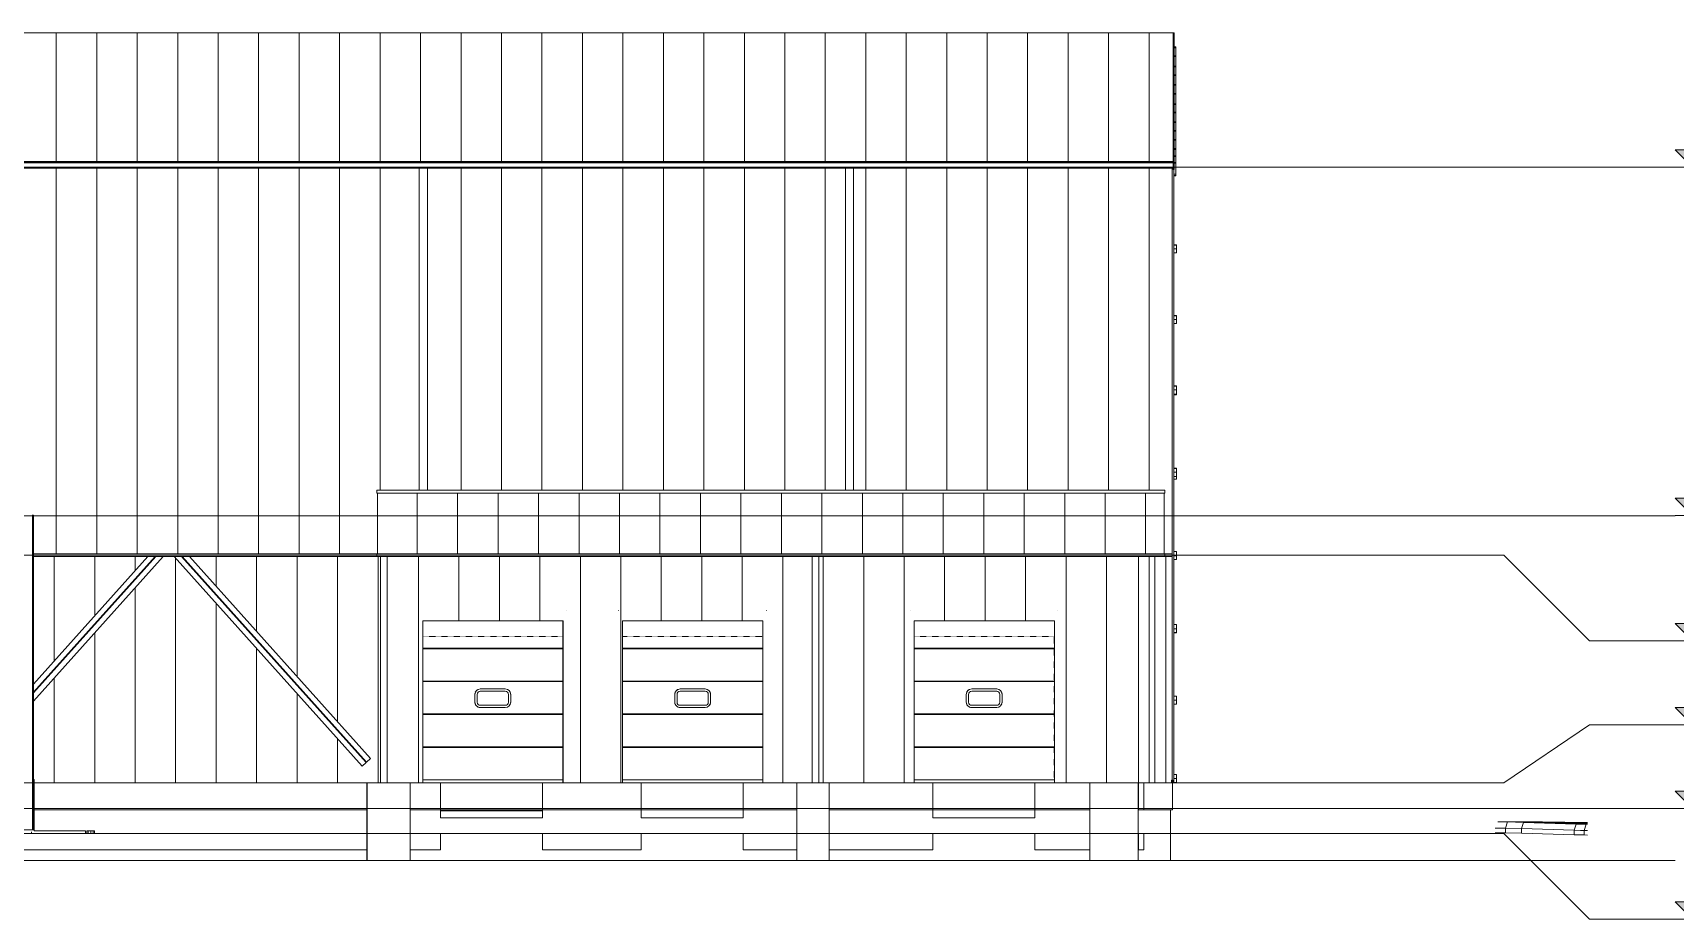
# Model space of a CAD drawing. Header units: centimetres. Extents: x -3046 to 63786, y -269 to 1483.
# Drawn here: x 43441 to 46485, y -159 to 1483 of the extents above; entities that cross this region are included whole.
import ezdxf

# ---------------------------------------------------------------- set-up
doc = ezdxf.new("R2010")
doc.units = ezdxf.units.CM
doc.linetypes.add('Centre', pattern=[3.175, 0.635, -0.475, 1.59, -0.475])
doc.linetypes.add('Čárka', pattern=[0.635, 0.3175, -0.3175])
for name, color, linetype, lineweight in [('A-DOOR', 7, 'Continuous', 9), ('A-FLOR', 7, 'Continuous', 9), ('A-FLOR-LEVL', 7, 'Continuous', 9), ('A-GENM', 7, 'Continuous', 9), ('A-ROOF', 7, 'Continuous', 9), ('A-ROOF-OTLN', 7, 'Continuous', 9), ('A-ROOF-PATT', 7, 'Continuous', 9), ('A-WALL', 7, 'Continuous', 9), ('A-WALL-PATT', 7, 'Continuous', 9), ('C-BLDG-PADS', 7, 'Continuous', 9), ('S-BEAM', 7, 'Continuous', 9), ('S-COLS', 7, 'Continuous', 9)]:
    doc.layers.add(name, color=color, linetype=linetype, lineweight=lineweight)
pattern_1 = [(90, (37934.65, 711.715), (-75, 5e-15), [])]

# ---------------------------------------------------------------- blocks, each defined once
blk = doc.blocks.new('ORIGEN - ORIGEN-1144872-s03')
at = {"layer": 'A-GENM'}
for p, q in [((3.5, 100), (5, 100)), ((5, 5), (5, 100)), ((0, 0), (0, 3.1)), ((100, 0), (0, 0)), ((100, 5), (5, 5)), ((100, 0), (100, 5)), ((102.6, 5), (104.9, 5)), ((102.6, 5), (102.6, 0)), ((104.9, 0), (102.6, 0)), ((104.9, 5), (108.7, 5)), ((104.9, 0), (104.9, 5)), ((108.7, 0), (104.9, 0)), ((108.7, 5), (109.6, 5)), ((109.6, 0), (108.7, 0)), ((109.6, 5), (110.4, 5)), ((109.6, 0), (109.6, 5)), ((110.4, 0), (109.6, 0)), ((110.4, 5), (114.3, 5)), ((114.3, 0), (110.4, 0)), ((114.3, 5), (116.5, 5)), ((114.3, 0), (114.3, 5)), ((116.5, 0), (114.3, 0)), ((116.5, 0), (116.5, 5))]:
    blk.add_line(p, q, dxfattribs=at)
blk = doc.blocks.new('Costanera Perfil Z - Parametrizado - h_22cm-1746838-s03')
at = {"layer": 'S-BEAM'}
for p, q in [((2113.7, 813), (2113.2, 813)), ((2113.7, 812.7), (2113.2, 812.7)), ((2121.3, 813), (2116.2, 813)), ((2121.3, 812.7), (2116.2, 812.7)), ((2121.3, 814.1), (2121.3, 813)), ((2121.3, 813), (2121.3, 812.7))]:
    blk.add_line(p, q, dxfattribs=at)
blk = doc.blocks.new('Costanera Perfil Z - Parametrizado - h_22cm-1746684-s03')
at = {"layer": 'S-BEAM'}
for p, q in [((2113.7, 656.5), (2113.2, 656.5)), ((2113.7, 656.2), (2113.2, 656.2)), ((2121.3, 656.5), (2116.2, 656.5)), ((2121.3, 656.2), (2116.2, 656.2)), ((2121.3, 661.7), (2121.3, 656.5)), ((2121.3, 656.5), (2121.3, 656.2))]:
    blk.add_line(p, q, dxfattribs=at)
blk = doc.blocks.new('Costanera Perfil Z - Parametrizado - h_22cm-V78-s03')
at = {"layer": 'S-BEAM'}
for p, q in [((2113.2, 522.4), (2113.7, 522.4)), ((2116.2, 522.4), (2121.3, 522.4)), ((2121.3, 522.4), (2121.3, 514.7)), ((2113.7, 507.7), (2113.2, 507.7)), ((2113.7, 507.4), (2113.2, 507.4)), ((2121.3, 514.7), (2116.2, 514.7)), ((2121.3, 507.7), (2116.2, 507.7)), ((2121.3, 507.4), (2116.2, 507.4)), ((2121.3, 514.7), (2121.3, 507.7)), ((2121.3, 507.7), (2121.3, 507.4))]:
    blk.add_line(p, q, dxfattribs=at)
blk = doc.blocks.new('Costanera Perfil Z - Parametrizado - h_22cm-1719892-s03')
at = {"layer": 'S-BEAM'}
for p, q in [((2113.7, 1221.4), (2113.2, 1221.4)), ((2113.7, 1221.3), (2113.2, 1221.3)), ((2113.7, 1219.4), (2113.2, 1219.4)), ((2120.4, 1221.4), (2116.2, 1221.4)), ((2120.4, 1221.3), (2116.2, 1221.3)), ((2120.4, 1219.4), (2116.2, 1219.4)), ((2117.2, 1243.2), (2120.4, 1243.2)), ((2120.4, 1241.8), (2117.2, 1241.8)), ((2120.4, 1243.2), (2120.4, 1241.8)), ((2120.4, 1241.8), (2120.4, 1221.3)), ((2120.4, 1221.4), (2120.4, 1221.3)), ((2120.4, 1221.3), (2120.4, 1219.4))]:
    blk.add_line(p, q, dxfattribs=at)
blk = doc.blocks.new('Costanera Perfil Z - Parametrizado - h_22cm-1720033-s03')
at = {"layer": 'S-BEAM'}
for p, q in [((2117.2, 1255.6), (2120.4, 1255.6)), ((2120.4, 1254.3), (2117.2, 1254.3)), ((2120.4, 1255.6), (2120.4, 1254.3)), ((2120.4, 1254.3), (2120.4, 1243.2))]:
    blk.add_line(p, q, dxfattribs=at)
blk = doc.blocks.new('Costanera Perfil Z - Parametrizado - h_22cm-1720123-s03')
at = {"layer": 'S-BEAM'}
for p, q in [((2117.2, 1268.9), (2120.4, 1268.9)), ((2120.4, 1267.6), (2117.2, 1267.6)), ((2120.4, 1268.9), (2120.4, 1267.6)), ((2120.4, 1267.6), (2120.4, 1255.6))]:
    blk.add_line(p, q, dxfattribs=at)
blk = doc.blocks.new('Costanera Perfil Z - Parametrizado - h_22cm-1720192-s03')
at = {"layer": 'S-BEAM'}
for p, q in [((2117.2, 1285.9), (2120.4, 1285.9)), ((2120.4, 1284.6), (2117.2, 1284.6)), ((2120.4, 1285.9), (2120.4, 1284.6)), ((2120.4, 1284.6), (2120.4, 1268.9))]:
    blk.add_line(p, q, dxfattribs=at)
blk = doc.blocks.new('Costanera Perfil Z - Parametrizado - h_22cm-V79-s03')
at = {"layer": 'S-BEAM'}
for p, q in [((2117.2, 1302.4), (2120.4, 1302.4)), ((2120.4, 1301.1), (2117.2, 1301.1)), ((2120.4, 1302.4), (2120.4, 1301.1)), ((2120.4, 1301.1), (2120.4, 1285.9))]:
    blk.add_line(p, q, dxfattribs=at)
blk = doc.blocks.new('Costanera Perfil Z - Parametrizado - h_22cm-1720341-s03')
at = {"layer": 'S-BEAM'}
for p, q in [((2117.2, 1318.7), (2120.4, 1318.7)), ((2120.4, 1317.4), (2117.2, 1317.4)), ((2120.4, 1318.7), (2120.4, 1317.4)), ((2120.4, 1317.4), (2120.4, 1302.4))]:
    blk.add_line(p, q, dxfattribs=at)
blk = doc.blocks.new('Costanera Perfil Z - Parametrizado - h_22cm-V80-s03')
at = {"layer": 'S-BEAM'}
for p, q in [((2117.2, 1336.3), (2120.4, 1336.3)), ((2120.4, 1335), (2117.2, 1335)), ((2120.4, 1336.3), (2120.4, 1335)), ((2120.4, 1335), (2120.4, 1318.7))]:
    blk.add_line(p, q, dxfattribs=at)
blk = doc.blocks.new('Costanera Perfil Z - Parametrizado - h_22cm-1720477-s03')
at = {"layer": 'S-BEAM'}
for p, q in [((2117.2, 1352), (2120.4, 1352)), ((2120.4, 1350.7), (2117.2, 1350.7)), ((2120.4, 1352), (2120.4, 1350.7)), ((2120.4, 1350.7), (2120.4, 1336.3))]:
    blk.add_line(p, q, dxfattribs=at)
blk = doc.blocks.new('Costanera Perfil Z - Parametrizado - h_22cm-1720531-s03')
at = {"layer": 'S-BEAM'}
for p, q in [((2117.2, 1371.1), (2120.4, 1371.1)), ((2120.4, 1369.8), (2117.2, 1369.8)), ((2120.4, 1371.1), (2120.4, 1369.8)), ((2120.4, 1369.8), (2120.4, 1352))]:
    blk.add_line(p, q, dxfattribs=at)
blk = doc.blocks.new('Costanera Perfil Z - Parametrizado - h_22cm-1720577-s03')
at = {"layer": 'S-BEAM'}
for p, q in [((2117.2, 1387.7), (2120.4, 1387.7)), ((2120.4, 1386.4), (2117.2, 1386.4)), ((2120.4, 1387.7), (2120.4, 1386.4)), ((2120.4, 1386.4), (2120.4, 1371.1))]:
    blk.add_line(p, q, dxfattribs=at)
blk = doc.blocks.new('Costanera Perfil Z - Parametrizado - h_22cm-V81-s03')
at = {"layer": 'S-BEAM'}
for p, q in [((2117.2, 1405.9), (2120.4, 1405.9)), ((2120.4, 1404.6), (2117.2, 1404.6)), ((2120.4, 1405.9), (2120.4, 1404.6)), ((2120.4, 1404.6), (2120.4, 1387.7))]:
    blk.add_line(p, q, dxfattribs=at)
blk = doc.blocks.new('Costanera Perfil Z - Parametrizado - h_22cm-V82-s03')
at = {"layer": 'S-BEAM'}
for p, q in [((2117.2, 1422), (2120.4, 1422)), ((2120.4, 1420.7), (2117.2, 1420.7)), ((2120.4, 1422), (2120.4, 1420.7)), ((2120.4, 1420.7), (2120.4, 1405.9))]:
    blk.add_line(p, q, dxfattribs=at)
blk = doc.blocks.new('Costanera Perfil Z - Parametrizado - h_22cm-V83-s03')
at = {"layer": 'S-BEAM'}
for p, q in [((2117.2, 1440.7), (2120.4, 1440.7)), ((2120.4, 1439.4), (2117.2, 1439.4)), ((2120.4, 1440.7), (2120.4, 1439.4)), ((2120.4, 1439.4), (2120.4, 1422))]:
    blk.add_line(p, q, dxfattribs=at)
blk = doc.blocks.new('Costanera Perfil Z - Parametrizado - h_22cm-V84-s03')
at = {"layer": 'S-BEAM'}
for p, q in [((2117.2, 1457.3), (2120.4, 1457.3)), ((2120.4, 1455.9), (2117.2, 1455.9)), ((2120.4, 1457.3), (2120.4, 1455.9)), ((2120.4, 1455.9), (2120.4, 1440.7))]:
    blk.add_line(p, q, dxfattribs=at)
blk = doc.blocks.new('Costanera Perfil Z - Parametrizado - h_22cm-1721554-s03')
at = {"layer": 'S-BEAM'}
for p, q in [((2113.2, 1218.3), (2113.7, 1218.3)), ((2116.2, 1218.3), (2120.4, 1218.3)), ((2120.4, 1219.4), (2120.4, 1218.3))]:
    blk.add_line(p, q, dxfattribs=at)
blk = doc.blocks.new('Costanera Perfil Z - Parametrizado - h_22cm-V85-s03')
at = {"layer": 'S-BEAM'}
for p, q in [((2113.2, 387), (2113.7, 387)), ((2113.7, 379.4), (2113.2, 379.4)), ((2113.7, 372.3), (2113.2, 372.3)), ((2113.7, 372), (2113.2, 372)), ((2116.2, 387), (2121.3, 387)), ((2121.3, 379.4), (2116.2, 379.4)), ((2121.3, 372.3), (2116.2, 372.3)), ((2121.3, 372), (2116.2, 372)), ((2121.3, 387), (2121.3, 379.4)), ((2121.3, 379.4), (2121.3, 372.3)), ((2121.3, 372.3), (2121.3, 372))]:
    blk.add_line(p, q, dxfattribs=at)
blk = doc.blocks.new('Costanera Perfil Z - Parametrizado - h_22cm-1721938-s03')
at = {"layer": 'S-BEAM'}
for p, q in [((2113.2, 1090.6), (2113.7, 1090.6)), ((2113.2, 1090.3), (2113.7, 1090.3)), ((2113.2, 1083.3), (2113.7, 1083.3)), ((2113.7, 1075.7), (2113.2, 1075.7)), ((2116.2, 1090.6), (2121.3, 1090.6)), ((2116.2, 1090.3), (2121.3, 1090.3)), ((2116.2, 1083.3), (2121.3, 1083.3)), ((2121.3, 1075.7), (2116.2, 1075.7)), ((2121.3, 1090.6), (2121.3, 1090.3)), ((2121.3, 1090.3), (2121.3, 1083.3)), ((2121.3, 1083.3), (2121.3, 1075.7))]:
    blk.add_line(p, q, dxfattribs=at)
blk = doc.blocks.new('Costanera Perfil Z - Parametrizado - h_22cm-1721855-s03')
at = {"layer": 'S-BEAM'}
for p, q in [((2113.2, 959.5), (2113.7, 959.5)), ((2113.2, 959.2), (2113.7, 959.2)), ((2113.2, 952.2), (2113.7, 952.2)), ((2113.7, 944.6), (2113.2, 944.6)), ((2116.2, 959.5), (2121.3, 959.5)), ((2116.2, 959.2), (2121.3, 959.2)), ((2116.2, 952.2), (2121.3, 952.2)), ((2121.3, 944.6), (2116.2, 944.6)), ((2121.3, 959.5), (2121.3, 959.2)), ((2121.3, 959.2), (2121.3, 952.2)), ((2121.3, 952.2), (2121.3, 944.6))]:
    blk.add_line(p, q, dxfattribs=at)
blk = doc.blocks.new('Costanera Perfil Z - Parametrizado - h_22cm-1724867-s03')
at = {"layer": 'S-BEAM'}
for p, q in [((2113.2, 829.1), (2113.7, 829.1)), ((2113.2, 828.8), (2113.7, 828.8)), ((2113.2, 821.8), (2113.7, 821.8)), ((2116.2, 829.1), (2121.3, 829.1)), ((2116.2, 828.8), (2121.3, 828.8)), ((2116.2, 821.8), (2121.3, 821.8)), ((2121.3, 829.1), (2121.3, 828.8)), ((2121.3, 828.8), (2121.3, 821.8)), ((2121.3, 821.8), (2121.3, 814.1)), ((2113.7, 814.1), (2113.2, 814.1)), ((2121.3, 814.1), (2116.2, 814.1))]:
    blk.add_line(p, q, dxfattribs=at)
blk = doc.blocks.new('Costanera Perfil Z - Parametrizado - h_22cm-1724786-s03')
at = {"layer": 'S-BEAM'}
for p, q in [((2113.2, 676.6), (2113.7, 676.6)), ((2113.2, 676.3), (2113.7, 676.3)), ((2116.2, 676.6), (2121.3, 676.6)), ((2116.2, 676.3), (2121.3, 676.3)), ((2121.3, 676.6), (2121.3, 676.3)), ((2121.3, 676.3), (2121.3, 669.3)), ((2113.2, 669.3), (2113.7, 669.3)), ((2113.7, 661.7), (2113.2, 661.7)), ((2116.2, 669.3), (2121.3, 669.3)), ((2121.3, 661.7), (2116.2, 661.7)), ((2121.3, 669.3), (2121.3, 661.7))]:
    blk.add_line(p, q, dxfattribs=at)
blk = doc.blocks.new('RVR_Tensor angular doble L - d_25 mm-1744887-s03')
at = {"layer": 'S-BEAM'}
for p, q in [((3.5, 261.8), (228.9, 513)), ((215.5, 513), (3.5, 276.8)), ((3.5, 245.3), (243.7, 513)), ((230.3, 513), (3.5, 260.3)), ((-16.5, 254.5), (-101.3, 160.1)), ((-16.5, 238), (-101.3, 143.6)), ((-101.3, 128.6), (-16.5, 223.1)), ((-101.1, 145.3), (-16.5, 239.5))]:
    blk.add_line(p, q, dxfattribs=at)
blk = doc.blocks.new('RVR_Tensor angular doble L - d_25 mm-1744888-s03')
at = {"layer": 'S-BEAM'}
for p, q in [((264.3, 513), (612.6, 124.9)), ((620.1, 131.6), (277.7, 513)), ((279.1, 513), (620.8, 132.3)), ((628.2, 138.9), (292.5, 513)), ((620.1, 131.6), (612.6, 124.9)), ((628.2, 138.9), (620.8, 132.3))]:
    blk.add_line(p, q, dxfattribs=at)
blk = doc.blocks.new('Costanera Perfil Z - Parametrizado - h_22cm-1738370-s03')
at = {"layer": 'S-BEAM'}
for p, q in [((2113.2, 254.3), (2113.7, 254.3)), ((2113.7, 246.7), (2113.2, 246.7)), ((2116.2, 254.3), (2121.3, 254.3)), ((2121.3, 246.7), (2116.2, 246.7)), ((2121.3, 254.3), (2121.3, 246.7)), ((2121.3, 246.7), (2121.3, 239.7)), ((2113.7, 239.7), (2113.2, 239.7)), ((2113.7, 239.4), (2113.2, 239.4)), ((2121.3, 239.7), (2116.2, 239.7)), ((2121.3, 239.4), (2116.2, 239.4)), ((2121.3, 239.7), (2121.3, 239.4))]:
    blk.add_line(p, q, dxfattribs=at)
blk = doc.blocks.new('Costanera Perfil Z - Parametrizado - h_22cm-V89-s03')
at = {"layer": 'S-BEAM'}
for p, q in [((2113.2, 109.3), (2113.7, 109.3)), ((2113.7, 101.7), (2113.2, 101.7)), ((2116.2, 109.3), (2121.3, 109.3)), ((2121.3, 101.7), (2116.2, 101.7)), ((2121.3, 94.7), (2116.2, 94.7)), ((2121.3, 94.4), (2116.2, 94.4)), ((2121.3, 109.3), (2121.3, 101.7)), ((2121.3, 101.7), (2121.3, 94.7)), ((2121.3, 94.7), (2121.3, 94.4))]:
    blk.add_line(p, q, dxfattribs=at)
blk = doc.blocks.new('PQ_RVR_EST-01_ZZ_ZZ_MO_T_A_rvt-3-s03')
at = {"layer": 'A-FLOR'}
for p, q in [((2051.3, 94), (2051.3, 44)), ((2114.3, 94), (2114.3, 44)), ((2114.3, 44), (2051.3, 44))]:
    blk.add_line(p, q, dxfattribs=at)
at = {"layer": 'A-WALL'}
for p, q in [((621.4, 94), (5, 94)), ((621.4, -50), (621.4, 94)), ((701.4, 94), (621.4, 94)), ((701.4, 94), (701.4, -50)), ((1418, 94), (701.4, 94)), ((1960.8, 94), (1478, 94)), ((1960.8, -50), (1960.8, 94)), ((1960.8, 94), (1960.8, 94)), ((2050.4, 94), (1960.8, 94)), ((1960.8, -50), (1960.8, 94)), ((2050.4, -50), (2050.4, 94)), ((2050.8, 94), (2050.4, 94)), ((2110.4, 44), (2110.4, -50)), ((-133.4, -50), (621.4, -50)), ((701.4, -50), (621.4, -50)), ((701.4, -50), (1418, -50)), ((1478, -50), (1960.8, -50)), ((1960.8, -50), (1960.8, -50)), ((2050.4, -50), (1960.8, -50)), ((2110.4, -50), (2050.4, -50))]:
    blk.add_line(p, q, dxfattribs=at)
at = {"layer": 'S-COLS'}
for p, q in [((646.6, 513), (646.6, 94)), ((659.1, 513), (659.1, 94)), ((1446.2, 94), (1446.2, 513)), ((1458.7, 94), (1458.7, 513))]:
    blk.add_line(p, q, dxfattribs=at)
at = {"layer": 'A-GENM', "lineweight": 9}
blk.add_blockref('ORIGEN - ORIGEN-1144872-s03', (0, 0), dxfattribs=at)
at = {"layer": 'S-BEAM', "lineweight": 9}
for name, p in [('Costanera Perfil Z - Parametrizado - h_22cm-V84-s03', (0, 0)), ('Costanera Perfil Z - Parametrizado - h_22cm-V83-s03', (0, 0)), ('Costanera Perfil Z - Parametrizado - h_22cm-V82-s03', (0, 0)), ('Costanera Perfil Z - Parametrizado - h_22cm-V81-s03', (0, 0)), ('Costanera Perfil Z - Parametrizado - h_22cm-1720577-s03', (0, 0)), ('Costanera Perfil Z - Parametrizado - h_22cm-1720531-s03', (0, 0)), ('Costanera Perfil Z - Parametrizado - h_22cm-1720477-s03', (0, 0)), ('Costanera Perfil Z - Parametrizado - h_22cm-V80-s03', (0, 0)), ('Costanera Perfil Z - Parametrizado - h_22cm-1720341-s03', (0, 0)), ('Costanera Perfil Z - Parametrizado - h_22cm-V79-s03', (0, 0)), ('Costanera Perfil Z - Parametrizado - h_22cm-1720192-s03', (0, 0)), ('Costanera Perfil Z - Parametrizado - h_22cm-1720123-s03', (0, 0)), ('Costanera Perfil Z - Parametrizado - h_22cm-1720033-s03', (0, 0)), ('Costanera Perfil Z - Parametrizado - h_22cm-1719892-s03', (0, 0)), ('Costanera Perfil Z - Parametrizado - h_22cm-1721554-s03', (0, 0)), ('Costanera Perfil Z - Parametrizado - h_22cm-1721938-s03', (0, 0)), ('Costanera Perfil Z - Parametrizado - h_22cm-1721855-s03', (0, 0)), ('Costanera Perfil Z - Parametrizado - h_22cm-1724867-s03', (0, 0)), ('Costanera Perfil Z - Parametrizado - h_22cm-1746838-s03', (0, 0)), ('Costanera Perfil Z - Parametrizado - h_22cm-1724786-s03', (0, 0)), ('Costanera Perfil Z - Parametrizado - h_22cm-1746684-s03', (0, 0)), ('Costanera Perfil Z - Parametrizado - h_22cm-V78-s03', (0, 0)), ('RVR_Tensor angular doble L - d_25 mm-1744887-s03', (0, 0)), ('RVR_Tensor angular doble L - d_25 mm-1744888-s03', (0, 0)), ('Costanera Perfil Z - Parametrizado - h_22cm-V85-s03', (0, 0)), ('Costanera Perfil Z - Parametrizado - h_22cm-1738370-s03', (0, 0)), ('Costanera Perfil Z - Parametrizado - h_22cm-V85-s03', (0, -132.7)), ('Costanera Perfil Z - Parametrizado - h_22cm-V89-s03', (0, 0))]:
    blk.add_blockref(name, p, dxfattribs=at)
blk = doc.blocks.new('UC-Perfil universal-Pilar - 100x200 UC-V90-s03')
at = {"layer": 'S-COLS'}
for p, q in [((-16.5, 589), (-16.5, 6.5)), ((-15, 589), (-15, 6.5)), ((1.9, 590), (1.2, 590)), ((1.9, 590), (1.9, 6.5)), ((3.5, 590), (1.9, 590)), ((3.5, 590), (3.5, 6.5)), ((-15, 6.5), (-16.5, 6.5)), ((-13.5, 6.5), (-15, 6.5)), ((0.4, 6.5), (-13.5, 6.5)), ((1.9, 6.5), (0.4, 6.5)), ((3.5, 6.5), (1.9, 6.5))]:
    blk.add_line(p, q, dxfattribs=at)
blk = doc.blocks.new('PQ_RVR_EXT-01_ZZ_ZZ_MO_T_A_rvt-3-s03')
at = {"layer": 'A-GENM', "lineweight": 9}
blk.add_blockref('ORIGEN - ORIGEN-1144872-s03', (0, 0), dxfattribs=at)
at = {"layer": 'S-COLS', "lineweight": 9}
blk.add_blockref('UC-Perfil universal-Pilar - 100x200 UC-V90-s03', (0, 0), dxfattribs=at)
blk = doc.blocks.new('Doors_Industrial_Loading-Systems_sectional-overhead-door_standard-lift_80mm - 2600 x 3000 mm-1401268-s03')
at = {"layer": 'A-DOOR'}
for p, q in [((717.3, 412.9), (717.7, 412.9)), ((990.9, 412.9), (991.3, 412.9)), ((984.6, 281.4), (724.9, 281.4)), ((821.5, 243.3), (821.5, 257.7)), ((831.5, 267.7), (877.8, 267.7)), ((887.8, 257.7), (887.8, 243.3)), ((724.9, 221.5), (984.6, 221.5)), ((877.8, 233.3), (831.5, 233.3)), ((984.6, 99.5), (724.9, 99.5))]:
    blk.add_line(p, q, dxfattribs=at)
at = {"layer": 'A-DOOR', "color": 1, "linetype": 'Čárka', "true_color": 0xff0000}
for p, q in [((724.6, 365), (984.6, 365)), ((984.6, 365), (984.6, 94))]:
    blk.add_line(p, q, dxfattribs=at)
at = {"layer": 'A-DOOR'}
for centre, start_param, end_param in [((831.5, 257.7), 0, 1.570796), ((877.8, 257.7), 4.712389, 6.283185), ((877.7, 257.7), 5.108736, 5.235988), ((877.7, 257.7), 5.102437, 5.235988), ((877.7, 257.7), 5.102437, 5.235988), ((877.7, 257.7), 4.754245, 4.974188), ((877.7, 257.7), 4.733317, 4.974188), ((877.7, 257.7), 4.733317, 4.974188), ((831.5, 243.3), 1.570796, 3.141593), ((877.8, 243.3), 3.141593, 4.712389), ((877.7, 243.3), 4.18879, 4.316042), ((877.7, 243.3), 4.18879, 4.322341), ((877.7, 243.3), 4.18879, 4.322341), ((877.7, 243.3), 4.45059, 4.691461), ((877.7, 243.3), 4.45059, 4.691461), ((877.7, 243.3), 4.45059, 4.670533)]:
    blk.add_ellipse(centre, major_axis=(0, 10), ratio=0.999999, start_param=start_param, end_param=end_param, dxfattribs=at)
at = {"layer": 'A-GENM'}
for p, q in [((724.6, 343.5), (984.6, 343.5)), ((984.6, 342.4), (724.6, 342.4)), ((724.9, 282.5), (984.6, 282.5)), ((821.5, 243.3), (821.5, 257.7)), ((825.7, 257.7), (825.7, 243.3)), ((825.7, 257.7), (825.7, 243.3)), ((831.5, 267.7), (831.4, 267.7)), ((831.5, 263.5), (831.4, 263.5)), ((831.5, 267.7), (877.8, 267.7)), ((877.8, 263.5), (831.5, 263.5)), ((877.8, 263.5), (831.5, 263.5)), ((883.6, 243.3), (883.6, 257.7)), ((883.6, 243.3), (883.6, 257.7)), ((887.8, 257.7), (887.8, 243.3)), ((984.6, 220.4), (724.9, 220.4)), ((831.4, 237.6), (831.5, 237.6)), ((831.4, 233.3), (831.5, 233.3)), ((831.5, 237.6), (877.8, 237.6)), ((831.5, 237.6), (877.8, 237.6)), ((877.8, 233.3), (831.5, 233.3)), ((724.6, 160.5), (984.6, 160.5)), ((984.6, 159.4), (724.6, 159.4)), ((724.9, 99.5), (984.6, 99.5))]:
    blk.add_line(p, q, dxfattribs=at)
for centre, major_axis, start_param, end_param in [((831.4, 257.7), (0, 10), 1.284572, 1.528728), ((831.5, 257.7), (0, 10), 0, 1.570796), ((831.4, 257.7), (0, 10), 0.992564, 1.173521), ((831.4, 257.7), (0, 10), 0.696676, 0.872549), ((831.5, 257.7), (0, 5.8), 0, 1.570796), ((831.5, 257.7), (0, 5.8), 0, 1.570796), ((831.4, 257.7), (0, 10), 0.389614, 0.579357), ((831.4, 257.7), (0, 5.8), 1.143116, 1.211615), ((877.8, 257.7), (0, 10), 4.712389, 6.283185), ((877.8, 257.7), (0, 5.8), 4.712389, 6.283185), ((877.8, 257.7), (0, 5.8), 4.712389, 6.283185), ((831.4, 243.3), (0, 10), 1.612864, 1.857021), ((831.5, 243.3), (0, 10), 1.570796, 3.141593), ((831.4, 243.3), (0, 10), 1.968072, 2.149028), ((831.4, 243.3), (0, 10), 2.269044, 2.444916), ((831.5, 243.3), (0, 5.8), 1.570796, 3.141593), ((831.5, 243.3), (0, 5.8), 1.570796, 3.141593), ((831.4, 243.3), (0, 5.8), 1.929978, 1.998477), ((831.4, 243.3), (0, 10), 2.562235, 2.751979), ((877.8, 243.3), (0, 5.8), 3.141593, 4.712389), ((877.8, 243.3), (0, 5.8), 3.141593, 4.712389), ((877.8, 243.3), (0, 10), 3.141593, 4.712389)]:
    blk.add_ellipse(centre, major_axis=major_axis, ratio=0.999999, start_param=start_param, end_param=end_param, dxfattribs=at)
blk = doc.blocks.new('Doors_Industrial_Loading-Systems_sectional-overhead-door_standard-lift_80mm - 2600 x 3000 mm-V50-s03')
at = {"layer": 'A-DOOR'}
for p, q in [((1087.7, 412.9), (1088.1, 412.9)), ((1361.3, 412.9), (1361.7, 412.9)), ((1355, 281.4), (1095, 281.4)), ((1191.8, 243.3), (1191.8, 257.7)), ((1201.8, 267.7), (1248.1, 267.7)), ((1258.1, 257.7), (1258.1, 243.3)), ((1095, 221.5), (1355, 221.5)), ((1248.1, 233.3), (1201.8, 233.3)), ((1355, 99.5), (1095, 99.5))]:
    blk.add_line(p, q, dxfattribs=at)
at = {"layer": 'A-DOOR', "color": 1, "linetype": 'Čárka', "true_color": 0xff0000}
for p, q in [((1095, 365), (1355, 365)), ((1355, 365), (1355, 134))]:
    blk.add_line(p, q, dxfattribs=at)
at = {"layer": 'A-DOOR'}
for centre, start_param, end_param in [((1201.8, 257.7), 0, 1.570796), ((1248.1, 257.7), 4.712389, 6.283185), ((1248.1, 257.7), 5.108736, 5.235988), ((1248.1, 257.7), 5.102437, 5.235988), ((1248.1, 257.7), 5.102437, 5.235988), ((1248.1, 257.7), 4.754245, 4.974188), ((1248.1, 257.7), 4.733317, 4.974188), ((1248.1, 257.7), 4.733317, 4.974188), ((1201.8, 243.3), 1.570796, 3.141593), ((1248.1, 243.3), 3.141593, 4.712389), ((1248.1, 243.3), 4.18879, 4.316042), ((1248.1, 243.3), 4.18879, 4.322341), ((1248.1, 243.3), 4.18879, 4.322341), ((1248.1, 243.3), 4.45059, 4.691461), ((1248.1, 243.3), 4.45059, 4.691461), ((1248.1, 243.3), 4.45059, 4.670533)]:
    blk.add_ellipse(centre, major_axis=(0, 10), ratio=0.999999, start_param=start_param, end_param=end_param, dxfattribs=at)
at = {"layer": 'A-GENM'}
for p, q in [((1095, 343.5), (1355, 343.5)), ((1355, 342.4), (1095, 342.4)), ((1095, 282.5), (1355, 282.5)), ((1191.8, 243.3), (1191.8, 257.7)), ((1196, 257.7), (1196, 243.3)), ((1196, 257.7), (1196, 243.3)), ((1201.8, 267.7), (1201.8, 267.7)), ((1201.8, 267.7), (1248.1, 267.7)), ((1201.8, 263.5), (1201.8, 263.5)), ((1248.1, 263.5), (1201.8, 263.5)), ((1248.1, 263.5), (1201.8, 263.5)), ((1253.9, 243.3), (1253.9, 257.7)), ((1253.9, 243.3), (1253.9, 257.7)), ((1258.1, 257.7), (1258.1, 243.3)), ((1355, 220.4), (1095, 220.4)), ((1201.8, 237.6), (1201.8, 237.6)), ((1201.8, 237.6), (1248.1, 237.6)), ((1201.8, 237.6), (1248.1, 237.6)), ((1201.8, 233.3), (1201.8, 233.3)), ((1248.1, 233.3), (1201.8, 233.3)), ((1095, 160.5), (1355, 160.5)), ((1355, 159.4), (1095, 159.4)), ((1095, 99.5), (1355, 99.5))]:
    blk.add_line(p, q, dxfattribs=at)
for centre, major_axis, start_param, end_param in [((1201.8, 257.7), (0, 10), 0, 1.570796), ((1201.8, 257.7), (0, 10), 1.284572, 1.528728), ((1201.8, 257.7), (0, 10), 0.992564, 1.173521), ((1201.8, 257.7), (0, 10), 0.696676, 0.872549), ((1201.8, 257.7), (0, 5.8), 0, 1.570796), ((1201.8, 257.7), (0, 5.8), 0, 1.570796), ((1201.8, 257.7), (0, 10), 0.389614, 0.579357), ((1201.8, 257.7), (0, 5.8), 1.143116, 1.211615), ((1248.1, 257.7), (0, 10), 4.712389, 6.283185), ((1248.1, 257.7), (0, 5.8), 4.712389, 6.283185), ((1248.1, 257.7), (0, 5.8), 4.712389, 6.283185), ((1201.8, 243.3), (0, 10), 1.570796, 3.141593), ((1201.8, 243.3), (0, 10), 1.612864, 1.857021), ((1201.8, 243.3), (0, 10), 1.968072, 2.149028), ((1201.8, 243.3), (0, 10), 2.269044, 2.444916), ((1201.8, 243.3), (0, 5.8), 1.570796, 3.141593), ((1201.8, 243.3), (0, 5.8), 1.570796, 3.141593), ((1201.8, 243.3), (0, 10), 2.562235, 2.751979), ((1201.8, 243.3), (0, 5.8), 1.929978, 1.998477), ((1248.1, 243.3), (0, 5.8), 3.141593, 4.712389), ((1248.1, 243.3), (0, 5.8), 3.141593, 4.712389), ((1248.1, 243.3), (0, 10), 3.141593, 4.712389)]:
    blk.add_ellipse(centre, major_axis=major_axis, ratio=0.999999, start_param=start_param, end_param=end_param, dxfattribs=at)
blk = doc.blocks.new('Doors_Industrial_Loading-Systems_sectional-overhead-door_standard-lift_80mm - 2600 x 3000 mm-V51-s03')
at = {"layer": 'A-DOOR'}
for p, q in [((1627.8, 412.9), (1628.2, 412.9)), ((1901.4, 412.9), (1901.8, 412.9)), ((1895.1, 281.4), (1635.1, 281.4)), ((1732, 243.3), (1732, 257.7)), ((1742, 267.7), (1788.3, 267.7)), ((1798.3, 257.7), (1798.3, 243.3)), ((1635.1, 221.5), (1895.1, 221.5)), ((1788.3, 233.3), (1742, 233.3)), ((1895.1, 99.5), (1635.1, 99.5))]:
    blk.add_line(p, q, dxfattribs=at)
at = {"layer": 'A-DOOR', "color": 1, "linetype": 'Čárka', "true_color": 0xff0000}
for p, q in [((1635.1, 365), (1895.1, 365)), ((1895.1, 365), (1895.1, 94))]:
    blk.add_line(p, q, dxfattribs=at)
at = {"layer": 'A-DOOR'}
for centre, start_param, end_param in [((1742, 257.7), 0, 1.570796), ((1788.3, 257.7), 4.712389, 6.283185), ((1788.3, 257.7), 5.108736, 5.235988), ((1788.3, 257.7), 5.102437, 5.235988), ((1788.3, 257.7), 5.102437, 5.235988), ((1788.3, 257.7), 4.754245, 4.974188), ((1788.3, 257.7), 4.733317, 4.974188), ((1788.3, 257.7), 4.733317, 4.974188), ((1742, 243.3), 1.570796, 3.141593), ((1788.3, 243.3), 3.141593, 4.712389), ((1788.3, 243.3), 4.18879, 4.316042), ((1788.3, 243.3), 4.18879, 4.322341), ((1788.3, 243.3), 4.18879, 4.322341), ((1788.3, 243.3), 4.45059, 4.691461), ((1788.3, 243.3), 4.45059, 4.691461), ((1788.3, 243.3), 4.45059, 4.670533)]:
    blk.add_ellipse(centre, major_axis=(0, 10), ratio=0.999999, start_param=start_param, end_param=end_param, dxfattribs=at)
at = {"layer": 'A-GENM'}
for p, q in [((1635.1, 343.5), (1895.1, 343.5)), ((1895.1, 342.4), (1635.1, 342.4)), ((1635.1, 282.5), (1895.1, 282.5)), ((1732, 243.3), (1732, 257.7)), ((1736.2, 257.7), (1736.2, 243.3)), ((1736.2, 257.7), (1736.2, 243.3)), ((1742, 267.7), (1742, 267.7)), ((1742, 267.7), (1788.3, 267.7)), ((1742, 263.5), (1742, 263.5)), ((1788.3, 263.5), (1742, 263.5)), ((1788.3, 263.5), (1742, 263.5)), ((1794.1, 243.3), (1794.1, 257.7)), ((1794.1, 243.3), (1794.1, 257.7)), ((1798.3, 257.7), (1798.3, 243.3)), ((1895.1, 220.4), (1635.1, 220.4)), ((1742, 237.6), (1742, 237.6)), ((1742, 237.6), (1788.3, 237.6)), ((1742, 237.6), (1788.3, 237.6)), ((1742, 233.3), (1742, 233.3)), ((1788.3, 233.3), (1742, 233.3)), ((1635.1, 160.5), (1895.1, 160.5)), ((1895.1, 159.4), (1635.1, 159.4)), ((1635.1, 99.5), (1895.1, 99.5))]:
    blk.add_line(p, q, dxfattribs=at)
for centre, major_axis, start_param, end_param in [((1742, 257.7), (0, 10), 0, 1.570796), ((1742, 257.7), (0, 10), 1.284572, 1.528728), ((1742, 257.7), (0, 10), 0.992564, 1.173521), ((1742, 257.7), (0, 10), 0.696676, 0.872549), ((1742, 257.7), (0, 5.8), 0, 1.570796), ((1742, 257.7), (0, 5.8), 0, 1.570796), ((1742, 257.7), (0, 10), 0.389614, 0.578085), ((1742, 257.7), (0, 5.8), 1.143116, 1.211615), ((1788.3, 257.7), (0, 10), 4.712389, 6.283185), ((1788.3, 257.7), (0, 5.8), 4.712389, 6.283185), ((1788.3, 257.7), (0, 5.8), 4.712389, 6.283185), ((1742, 243.3), (0, 10), 1.570796, 3.141593), ((1742, 243.3), (0, 10), 1.612864, 1.857021), ((1742, 243.3), (0, 10), 1.968072, 2.149028), ((1742, 243.3), (0, 10), 2.269044, 2.444916), ((1742, 243.3), (0, 5.8), 1.570796, 3.141593), ((1742, 243.3), (0, 5.8), 1.570796, 3.141593), ((1742, 243.3), (0, 5.8), 1.929978, 1.998477), ((1742, 243.3), (0, 10), 2.563508, 2.751979), ((1788.3, 243.3), (0, 5.8), 3.141593, 4.712389), ((1788.3, 243.3), (0, 5.8), 3.141593, 4.712389), ((1788.3, 243.3), (0, 10), 3.141593, 4.712389)]:
    blk.add_ellipse(centre, major_axis=major_axis, ratio=0.999999, start_param=start_param, end_param=end_param, dxfattribs=at)
blk = doc.blocks.new('RVR-PQ-Canal ALL-Basado en cara - 100 x 150 x Sin camara-1843749-s03')
at = {"layer": 'A-GENM'}
for p, q in [((718.3, 1232.5), (733.3, 1232.5)), ((718.3, 1232.5), (718.3, 635.8)), ((733.3, 635.8), (733.3, 1232.5))]:
    blk.add_line(p, q, dxfattribs=at)
blk = doc.blocks.new('Level - Con_Triangulo-1145637-s03')
at = {"layer": 'A-FLOR-LEVL', "true_color": 0xe2e2e2}
blk.add_hatch(color=254, dxfattribs=at).paths.add_polyline_path([(3109.8, -126.6), (3077.7, -158.7), (3045.5, -126.6)])
at = {"layer": 'A-FLOR-LEVL', "color": 253, "true_color": 0xaaaaaa}
for p, q in [((3109.8, -126.6), (3045.5, -126.6)), ((3045.5, -126.6), (3077.7, -158.7)), ((3077.7, -158.7), (3109.8, -126.6)), ((3045.5, -158.7), (3641.6, -158.7))]:
    blk.add_line(p, q, dxfattribs=at)

msp = doc.modelspace()

# ---------------------------------------------------------------- hatches: boundary and pattern name
at = {"layer": 'A-ROOF-PATT', "true_color": 0xc0c0c0}
h = msp.add_hatch(dxfattribs=at)
h.set_pattern_fill('FP_25', color=9, style=0, pattern_type=2)
h.set_pattern_definition([(90, (37934.65, 933.62), (-75, 5e-15), [])])
h.paths.add_polyline_path([(41642.1, 1245.2), (45554.3, 1245.2), (45554.3, 1483.4), (41642.1, 1483.4), (41642.1, 1264)])
at = {"layer": 'A-WALL-PATT', "true_color": 0xc0c0c0}
h = msp.add_hatch(dxfattribs=at)
h.set_pattern_fill('FP_21', color=9, style=0, pattern_type=2)
h.set_pattern_definition(pattern_1)
h.paths.add_polyline_path([(43337.7, 518), (43422.5, 518.2), (43422.5, 570), (43337.7, 570), (43337.7, 554.7), (43346.7, 554.7), (43346.7, 544.7), (43337.7, 544.7), (43337.7, 518.2)])
h.paths.add_polyline_path([(43684.8, 518), (44079.7, 518), (44079.7, 630.8), (44078.4, 630.8), (44078.4, 635.8), (44157.3, 635.8), (44157.3, 1232.5), (44172.3, 1232.5), (44172.3, 635.8), (44947.1, 635.8), (44947.1, 1232.5), (44962.1, 1232.5), (44962.1, 635.8), (45538.6, 635.8), (45538.6, 630.8), (45537.4, 630.8), (45537.4, 518), (45552.3, 518), (45552.3, 1232.7), (43320.1, 1232.7), (43320.1, 1077.3), (43330.2, 1077.3), (43330.2, 1063.9), (43343.9, 1063.9), (43343.9, 1046.3), (43344.8, 1046.3), (43344.8, 992.8), (43350.4, 992.8), (43350.4, 969), (43347.6, 969), (43347.6, 940.7), (43352.7, 940.7), (43352.7, 930.7), (43341.5, 920.7), (43337.7, 920.7), (43337.7, 590), (43442.5, 590), (43442.5, 518), (43668.4, 518)])
h = msp.add_hatch(dxfattribs=at)
h.set_pattern_fill('FP_21', color=9, style=0, pattern_type=2)
h.set_pattern_definition(pattern_1)
h.paths.add_polyline_path([(45552.3, 109.3), (45552.8, 109.3), (45552.8, 239.4), (45552.3, 239.4)])
h.paths.add_polyline_path([(45552.8, 254.3), (45552.8, 372), (45552.3, 372), (45552.3, 254.3)])
h.paths.add_polyline_path([(45552.3, 387), (45552.8, 387), (45552.8, 507.4), (45552.3, 507.4), (45552.3, 490.6)])
h.paths.add_polyline_path([(45552.8, 522.4), (45552.5, 656.2), (45552.3, 656.2), (45552.5, 522.4)])
h.paths.add_polyline_path([(45552.5, 676.6), (45552.8, 676.6), (45552.6, 812.7), (45552.3, 812.7), (45552.3, 676.6)])
h.paths.add_polyline_path([(45552.6, 829.1), (45552.8, 829.1), (45552.7, 944.6), (45552.3, 944.6), (45552.3, 829.1)])
h.paths.add_polyline_path([(45552.3, 959.5), (45552.8, 959.5), (45552.7, 1075.7), (45552.3, 1075.7)])
h.paths.add_polyline_path([(45552.3, 1090.6), (45552.8, 1090.6), (45552.8, 1218.3), (45552.3, 1218.3), (45552.3, 1153.5)])
h = msp.add_hatch(dxfattribs=at)
h.set_pattern_fill('FP_31', color=9, style=0, pattern_type=2)
h.set_pattern_definition([(90, (37928.32, 711.715), (-75, 5e-15), [])])
h.paths.add_polyline_path([(45536, 518), (45537.4, 518), (45537.4, 630.8), (44079.7, 630.8), (44079.7, 518), (45519.6, 518)])
at = {"layer": 'A-WALL-PATT', "true_color": 0x808080}
h = msp.add_hatch(dxfattribs=at)
h.set_pattern_fill('FP_30', color=8, style=0, pattern_type=2)
h.set_pattern_definition([(90, (37930.84, 711.715), (-75, 5e-15), [])])
h.paths.add_polyline_path([(43337.7, 94), (43422.5, 94), (43422.5, 223.1), (43337.7, 128.6), (43337.7, 97)])
h.paths.add_polyline_path([(43701.1, 94), (44085.7, 94), (44085.7, 513), (43731.5, 513), (44067.3, 138.9), (44059.8, 132.3), (43718.1, 513), (43716.8, 513), (44059, 131.5), (44051.7, 124.9), (43703.3, 513), (43682.8, 513), (43442.5, 245.3), (43442.5, 100), (43444, 100), (43444, 94), (43668.4, 94)])
h.paths.add_polyline_path([(44098.2, 94), (44163.7, 94), (44163.9, 394), (44423.7, 394), (44423.7, 94), (44534, 94), (44534, 394), (44794, 394), (44794, 94), (44885.3, 94), (44885.3, 513), (44098.2, 513), (44098.2, 97)])
h.paths.add_polyline_path([(45489.9, 94), (45489.9, 513), (44897.8, 513), (44897.8, 94), (45074.2, 94), (45074.2, 394), (45334.2, 394), (45334.2, 94), (45489.4, 94)])
h.paths.add_polyline_path([(43337.7, 143.6), (43422.5, 238), (43422.5, 239.5), (43337.7, 145.1)])
h.paths.add_polyline_path([(43337.7, 160.1), (43422.5, 254.5), (43422.5, 269.6), (43337.7, 269.6), (43337.7, 173)])
h.paths.add_polyline_path([(43442.5, 260.3), (43669.3, 513), (43668, 513), (43442.5, 261.8)])
h.paths.add_polyline_path([(43442.5, 276.8), (43654.5, 513), (43442.5, 513), (43442.5, 278.8)])
h.paths.add_polyline_path([(43340.7, 289.6), (43422.5, 289.6), (43422.5, 513), (43337.7, 513), (43337.7, 289.6)])
at = {"layer": 'A-WALL-PATT', "true_color": 0xc0c0c0}
h = msp.add_hatch(dxfattribs=at)
h.set_pattern_fill('FP_21', color=9, style=0, pattern_type=2)
h.set_pattern_definition(pattern_1)
h.paths.add_polyline_path([(45489.9, 94), (45520.6, 94), (45520.6, 513), (45489.9, 513), (45489.9, 103.9)])
h.paths.add_polyline_path([(45551.5, 94), (45551.5, 99), (45552.3, 99), (45552.3, 513), (45540.6, 513), (45540.6, 94)])

# ---------------------------------------------------------------- linework, layer by layer
at = {"layer": 'A-FLOR'}
for p, q in [((43444, 94), (44060.5, 94)), ((44140.5, 94), (44196.6, 94)), ((44196.6, 29), (44196.6, 94)), ((44385.5, 94), (44568.7, 94)), ((44385.5, 94), (44385.5, 29)), ((44568.7, 94), (44568.7, 29)), ((44757.6, 94), (44856.9, 94)), ((44757.6, 94), (44757.6, 29)), ((44917.1, 94), (45108.9, 94)), ((45108.9, 94), (45108.9, 44)), ((45297.8, 94), (45399.8, 94)), ((45297.8, 94), (45297.8, 44)), ((45490.4, 94), (45490.4, 44)), ((45500.1, 94), (45500.1, 44)), ((44140.5, 44), (44857.1, 44)), ((44917.1, 44), (45297.8, 44)), ((45399.8, 44), (45297.8, 44)), ((45297.8, 44), (45297.8, 29)), ((45500.1, 44), (45490.4, 44)), ((44385.5, 29), (44196.6, 29)), ((44757.6, 29), (44568.7, 29))]:
    msp.add_line(p, q, dxfattribs=at)
at = {"layer": 'A-FLOR-LEVL', "color": 253, "linetype": 'Centre', "true_color": 0xaaaaaa}
for p, q in [((29167.6, 1234.5), (46484.6, 1234.5)), ((29167.6, 588.8), (46484.6, 588.8)), ((29167.6, 515.5), (46167.1, 515.5)), ((29167.6, 94), (46167.1, 94)), ((29167.6, 46), (46484.6, 46)), ((29167.6, 0), (46167.1, 0)), ((46484.6, -50), (29167.6, -50))]:
    msp.add_line(p, q, dxfattribs=at)
at = {"layer": 'A-FLOR-LEVL', "color": 253, "true_color": 0xaaaaaa}
for p, q in [((46167.1, 515.5), (46325.8, 356.8)), ((46325.8, 356.8), (46484.6, 356.8)), ((46167.1, 94), (46325.8, 201.3)), ((46325.8, 201.3), (46484.6, 201.3)), ((46167.1, 0), (46325.8, -158.7)), ((46325.8, -158.7), (46484.6, -158.7))]:
    msp.add_line(p, q, dxfattribs=at)
at = {"layer": 'A-ROOF'}
for p, q in [((45554.3, 1483.4), (41642.1, 1483.4)), ((46171, 1.4), (46162.5, 1.4)), ((46238.7, 21.7), (46178.8, 21.4)), ((46178.8, 21.4), (46208.4, 20.5)), ((46208.4, 20.5), (46238.7, 21.7)), ((46322.3, 18.2), (46208.4, 20.5)), ((46208.4, 20.5), (46306.1, 17.5)), ((46208.4, 20.5), (46322.3, 19.5)), ((46214.8, 21.6), (46238.7, 21.7)), ((46322.3, 20.4), (46238.7, 21.7)), ((46306.1, 17.5), (46322.3, 17.6)), ((46306.1, 17.5), (46318.1, 17.3)), ((46318.1, 17.3), (46322.3, 17.4)), ((46318.1, 17.3), (46322.3, 17.2))]:
    msp.add_line(p, q, dxfattribs=at)
at = {"layer": 'A-ROOF-OTLN'}
for p, q in [((45556.2, 1483.4), (45554.3, 1483.4)), ((45554.3, 1483.4), (45554.3, 1230.1)), ((45556.2, 1230.1), (45556.2, 1483.4)), ((45556.2, 1245.2), (41640.2, 1245.2)), ((45554.3, 1244), (41642.1, 1244)), ((45554.3, 1242.7), (41642.1, 1242.7)), ((45554.3, 1232.7), (41642.1, 1232.7)), ((45554.3, 1230.1), (45556.2, 1230.1)), ((46170.1, 9.9), (46151.1, 9.8)), ((46170.1, 1.4), (46151.1, 1.4)), ((46173.7, 21.4), (46155.9, 21.4)), ((46162.5, 1.4), (46171, 1.4)), ((46173.7, 21.4), (46170.1, 9.9)), ((46170.1, 9.9), (46173.7, 21.4)), ((46170.1, 9.9), (46170.1, 1.4)), ((46170.1, 1.4), (46170.1, 9.9)), ((46199.6, 9), (46170.1, 9.9)), ((46199.6, 0.5), (46170.1, 1.4)), ((46173.7, 21.4), (46178.8, 21.4)), ((46203.3, 20.5), (46173.7, 21.4)), ((46203.3, 20.5), (46199.6, 9)), ((46199.6, 9), (46203.3, 20.5)), ((46199.6, 9), (46199.6, 0.5)), ((46199.6, 0.5), (46199.6, 9)), ((46297.3, 6), (46199.6, 9)), ((46297.3, -2.5), (46199.6, 0.5)), ((46208.4, 20.5), (46203.3, 20.5)), ((46301, 17.5), (46203.3, 20.5)), ((46301, 17.5), (46297.3, 6)), ((46297.3, 6), (46301, 17.5)), ((46297.3, 6), (46297.3, -2.5)), ((46297.3, -2.5), (46297.3, 6)), ((46309.3, 5.8), (46297.3, 6)), ((46306.1, 17.5), (46301, 17.5)), ((46313, 17.3), (46301, 17.5)), ((46315.7, 5.7), (46309.2, 5.8)), ((46318.1, 17.3), (46313, 17.3)), ((46319.4, 17.2), (46313, 17.3)), ((46319.4, 17.2), (46315.7, 5.7)), ((46315.7, 5.7), (46319.4, 17.2)), ((46315.7, 5.7), (46315.7, -2.8)), ((46315.7, -2.8), (46315.7, 5.7)), ((46322.3, 5.6), (46315.7, 5.7)), ((46322.3, 17.2), (46319.4, 17.2)), ((46322.3, 17.2), (46319.4, 17.2)), ((46309.3, -2.7), (46297.3, -2.5)), ((46315.7, -2.8), (46309.2, -2.7)), ((46322.3, -2.9), (46315.7, -2.8))]:
    msp.add_line(p, q, dxfattribs=at)
at = {"layer": 'A-WALL'}
for p, q in [((45552.8, 94), (45552.8, 1232.7)), ((45555.3, 94), (45555.3, 1230.1)), ((44078.4, 630.8), (44078.4, 635.8)), ((44078.4, 635.8), (45538.6, 635.8)), ((45538.6, 630.8), (44078.4, 630.8)), ((44079.7, 630.8), (44079.7, 518)), ((45537.4, 518), (45537.4, 630.8)), ((45538.6, 630.8), (45538.6, 635.8)), ((43442.5, 518), (45552.8, 518)), ((44078.4, 513), (44078.4, 518)), ((45538.6, 518), (45538.6, 513)), ((45552.8, 513), (43442.5, 513)), ((45489.9, 513), (45489.9, 94)), ((45520.6, 94), (45520.6, 513)), ((45540.6, 513), (45540.6, 94)), ((45552.3, 99), (45552.3, 513)), ((44163.7, 94), (44163.7, 394)), ((44163.7, 394), (44423.7, 394)), ((44423.6, 94), (44423.6, 394)), ((44423.7, 394), (44423.7, 94)), ((44534, 94), (44534, 394)), ((44534, 394), (44794, 394)), ((44794, 134), (44794, 394)), ((44794, 394), (44794, 94)), ((45074.2, 94), (45074.2, 394)), ((45074.2, 394), (45334.2, 394)), ((45334.2, 94), (45334.2, 394)), ((45334.2, 394), (45334.2, 94)), ((44794, 134), (44794, 94)), ((44060.5, -50), (44060.5, 94)), ((44140.5, 94), (44060.5, 94)), ((44140.5, 94), (44140.5, -50)), ((44856.9, 94), (44856.9, -50)), ((44917.1, 94), (44856.9, 94)), ((44857.1, -50), (44857.1, 94)), ((44917.1, 94), (44917.1, -50)), ((45399.8, -50), (45399.8, 94)), ((45399.8, -50), (45399.8, 94)), ((45555.3, 94), (45399.8, 94)), ((45489.4, -50), (45489.4, 94)), ((45554, 99), (45551.5, 99)), ((45551.5, 99), (45551.5, 94)), ((45554, 94), (45554, 99)), ((44060.5, 44), (43444, 44)), ((44197.3, 42.1), (44197.3, 44)), ((44385.6, 42.1), (44197.3, 42.1)), ((44385.6, 44), (44385.6, 42.1)), ((45108.9, 29), (45108.9, 44)), ((45298, 42.1), (45297.8, 42.1)), ((45298, 44), (45298, 42.1)), ((45549.4, 44), (45549.4, -50)), ((45297.8, 29), (45108.9, 29)), ((32357.1, -50), (45549.4, -50))]:
    msp.add_line(p, q, dxfattribs=at)
at = {"layer": 'C-BLDG-PADS'}
for p, q in [((43539, 0), (43541.7, 0)), ((43555.6, 0), (44060.5, 0)), ((44140.5, 0), (44196.6, 0)), ((44196.6, 0), (44196.6, -30.5)), ((44385.5, 0), (44568.7, 0)), ((44385.5, 0), (44385.5, -30.5)), ((44568.7, 0), (44568.7, -30.5)), ((44757.6, 0), (44857.1, 0)), ((44757.6, 0), (44757.6, -30.5)), ((44917.1, 0), (45108.9, 0)), ((45108.9, 0), (45108.9, -30.5)), ((45297.8, 0), (45399.8, 0)), ((45297.8, 0), (45297.8, -30.5)), ((45490.4, 0), (45500.1, 0)), ((45490.4, 0), (45490.4, -30.5)), ((45500.1, 0), (45500.1, -30.5)), ((44060.5, -30.5), (32256.9, -30.5)), ((44196.6, -30.5), (44140.5, -30.5)), ((44568.7, -30.5), (44385.5, -30.5)), ((44857.1, -30.5), (44757.6, -30.5)), ((45108.9, -30.5), (44917.1, -30.5)), ((45399.8, -30.5), (45297.8, -30.5)), ((45500.1, -30.5), (45490.4, -30.5))]:
    msp.add_line(p, q, dxfattribs=at)

# ---------------------------------------------------------------- block references
at = {"lineweight": 5}
for name in ['PQ_RVR_EST-01_ZZ_ZZ_MO_T_A_rvt-3-s03', 'PQ_RVR_EXT-01_ZZ_ZZ_MO_T_A_rvt-3-s03']:
    msp.add_blockref(name, (43439, 0), dxfattribs=at)
at = {"layer": 'A-DOOR'}
for name in ['Doors_Industrial_Loading-Systems_sectional-overhead-door_standard-lift_80mm - 2600 x 3000 mm-1401268-s03', 'Doors_Industrial_Loading-Systems_sectional-overhead-door_standard-lift_80mm - 2600 x 3000 mm-V50-s03', 'Doors_Industrial_Loading-Systems_sectional-overhead-door_standard-lift_80mm - 2600 x 3000 mm-V51-s03']:
    msp.add_blockref(name, (43439, 0), dxfattribs=at)
at = {"layer": 'A-FLOR-LEVL', "color": 253, "true_color": 0xaaaaaa}
for p in [(43439, 1393.3), (43439, 747.6), (43439, 515.5), (43439, 360), (43439, 204.8), (43439, 0)]:
    msp.add_blockref('Level - Con_Triangulo-1145637-s03', p, dxfattribs=at)
at = {"layer": 'A-GENM'}
for p in [(43439, 0), (44228.8, 0)]:
    msp.add_blockref('RVR-PQ-Canal ALL-Basado en cara - 100 x 150 x Sin camara-1843749-s03', p, dxfattribs=at)

doc.saveas('drawing.dxf')
